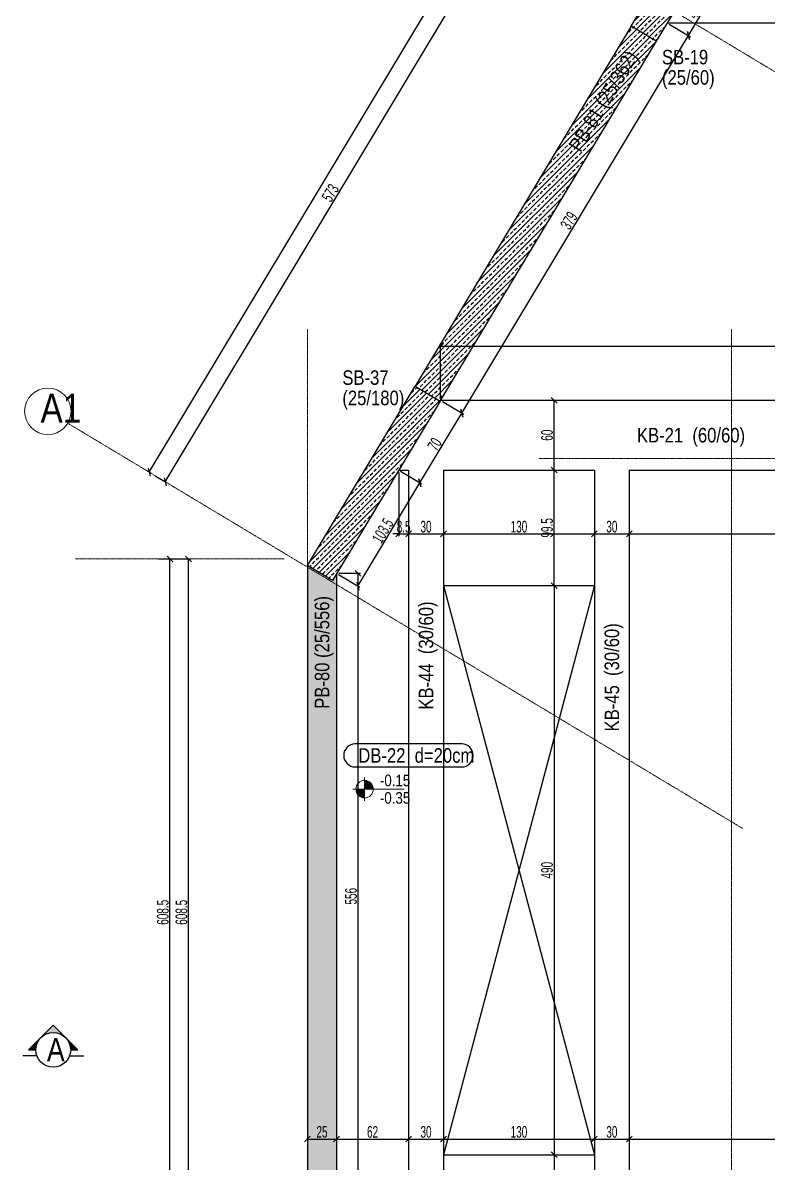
# Model space of a CAD drawing. Header units: millimetres. Extents: x -267 to 94375, y 6431 to 10838.
# Drawn here: x 57641 to 58283, y 7030 to 8012 of the extents above; entities that cross this region are included whole.
import ezdxf

# ---------------------------------------------------------------- set-up
doc = ezdxf.new("R2010")
doc.units = ezdxf.units.MM
doc.header["$LTSCALE"] = 0.0001
doc.linetypes.add('DASHED', pattern=[19.05, 12.7, -6.35])
for name, color, linetype, lineweight in [('AKS BALONU (BEYKENT)', 7, 'Continuous', 20), ('AKS CIZGISI (BEYKENT)', 252, 'DASHED', 20), ('AKS NO (BEYKENT)', 3, 'Continuous', 20), ('AKS OLCU (BEYKENT)', 200, 'Continuous', 20), ('CIZGI (BEYKENT)', 1, 'Continuous', 20), ('DOSEME ISMI (BEYKENT)', 9, 'Continuous', 20), ('DOSEME PAFTA (BEYKENT)', 3, 'Continuous', 20), ('DOSEME SINIRI (BEYKENT)', 2, 'Continuous', 30), ('KESIT (BEYKENT)', 151, 'Continuous', 25), ('KESIT ISMI (BEYKENT)', 6, 'Continuous', 20), ('KIRIS (BEYKENT)', 2, 'Continuous', 30), ('KIRIS ISMI (BEYKENT)', 40, 'Continuous', 20), ('KOLON (BEYKENT)', 3, 'Continuous', 30), ('KOLON ISMI (BEYKENT)', 91, 'Continuous', 20), ('KOT CIZGI (BEYKENT)', 120, 'Continuous', 20), ('KOT YAZI (BEYKENT)', 7, 'Continuous', 20), ('OLCU (BEYKENT)', 14, 'Continuous', 20), ('PERDE (BEYKENT)', 6, 'Continuous', 30), ('PERDE ISMI (BEYKENT)', 240, 'Continuous', 20), ('TARAMA (BEYKENT)', 252, 'Continuous', 25)]:
    doc.layers.add(name, color=color, linetype=linetype, lineweight=lineweight)
doc.styles.add('DSMOLC-50', font='bahnschrift light condensed', dxfattribs={"width": 0.75, "height": 10})
doc.styles.add('KOT (BEYKENT)', font='')
doc.styles.add('YAZI (BEYKENT)', font='')
doc.styles.get('KOT (BEYKENT)').set_extended_font_data('Bahnschrift Light Condensed')
doc.styles.get('YAZI (BEYKENT)').set_extended_font_data('Bahnschrift Light Condensed')
doc.dimstyles.new('DSMOLC-50', dxfattribs={"dimtxt": 10, "dimasz": 5, "dimexe": 2, "dimexo": 2, "dimgap": 1, "dimtad": 1, "dimdec": 1, "dimrnd": 0.5, "dimzin": 12, "dimdsep": 46, "dimtxsty": 'DSMOLC-50', "dimblk": 'OBLIQUE', "dimblk1": 'OBLIQUE', "dimblk2": 'OBLIQUE', "dimcen": 0, "dimclrt": 7, "dimadec": 0, "dimazin": 0, "dimtfac": 1, "dimtdec": 4, "dimtix": 1, "dimtmove": 2, "dimatfit": 3, "dimfxl": 1, "dimtzin": 0, "dimarcsym": 0})
pattern_1 = [(45, (56234.0714, 6088.7264), (-4.490128, 4.490128), []), (45, (56238.5616, 6088.7264), (-4.490128, 4.490128), [3.175, -1.5875])]
pattern_2 = [(45, (56234.0714, 6088.7264), (-4.419417, 4.419417), []), (45, (56238.491, 6088.7264), (-4.419417, 4.419417), [3.125, -1.5625])]

# ---------------------------------------------------------------- blocks, each defined once
blk = doc.blocks.new('_Oblique')
at = {"color": 0, "linetype": 'ByBlock', "lineweight": -2}
blk.add_line((-0.5, -0.5), (0.5, 0.5), dxfattribs=at)
blk = doc.blocks.new('*D1003')
at = {"layer": 'AKS OLCU (BEYKENT)', "color": 0, "lineweight": -2, "transparency": 16777216}
for p, q in [((57757.6, 7550.16), (57769.6, 7550.16)), ((57767.6, 6941.77), (57767.6, 7550.16)), ((57757.6, 6941.77), (57769.6, 6941.77))]:
    blk.add_line(p, q, dxfattribs=at)
at = {"layer": 'DEFPOINTS', "color": 0, "lineweight": -3, "transparency": 16777216}
for p in [(57755.6, 7550.16), (57767.6, 7550.16), (57755.6, 6941.77)]:
    blk.add_point(p, dxfattribs=at)
at = {"layer": 'AKS OLCU (BEYKENT)', "color": 0, "lineweight": -2, "transparency": 16777216, "xscale": 5, "yscale": 5, "zscale": 5}
for p, rotation in [((57767.6, 7550.16), 90), ((57767.6, 6941.77), 270)]:
    blk.add_blockref('_Oblique', p, dxfattribs=dict(at, rotation=rotation))
at = {"layer": 'AKS OLCU (BEYKENT)', "color": 7, "transparency": 16777216, "insert": (57761.5, 7245.96), "char_height": 10, "attachment_point": 5, "rotation": 90, "style": 'DSMOLC-50'}
blk.add_mtext('608.5', dxfattribs=at)
blk = doc.blocks.new('*D1004')
at = {"layer": 'AKS OLCU (BEYKENT)', "color": 0, "lineweight": -2, "transparency": 16777216}
for p, q in [((57757.6, 7550.16), (57785.6, 7550.16)), ((57783.6, 6941.77), (57783.6, 7550.16)), ((57757.6, 6941.77), (57785.6, 6941.77))]:
    blk.add_line(p, q, dxfattribs=at)
at = {"layer": 'DEFPOINTS', "color": 0, "lineweight": -3, "transparency": 16777216}
for p in [(57755.6, 7550.16), (57783.6, 7550.16), (57755.6, 6941.77)]:
    blk.add_point(p, dxfattribs=at)
at = {"layer": 'AKS OLCU (BEYKENT)', "color": 0, "lineweight": -2, "transparency": 16777216, "xscale": 5, "yscale": 5, "zscale": 5}
for p, rotation in [((57783.6, 7550.16), 90), ((57783.6, 6941.77), 270)]:
    blk.add_blockref('_Oblique', p, dxfattribs=dict(at, rotation=rotation))
at = {"layer": 'AKS OLCU (BEYKENT)', "color": 7, "transparency": 16777216, "insert": (57777.5, 7245.96), "char_height": 10, "attachment_point": 5, "rotation": 90, "style": 'DSMOLC-50'}
blk.add_mtext('608.5', dxfattribs=at)
blk = doc.blocks.new('*D1005')
at = {"layer": 'AKS OLCU (BEYKENT)', "color": 0, "lineweight": -2, "transparency": 16777216}
for p, q in [((58049.81, 8112.95), (58060.09, 8106.77)), ((57763.51, 7616.66), (58058.38, 8107.8)), ((57754.94, 7621.81), (57765.23, 7615.63))]:
    blk.add_line(p, q, dxfattribs=at)
at = {"layer": 'DEFPOINTS', "color": 0, "lineweight": -3, "transparency": 16777216}
for p in [(58048.09, 8113.98), (58058.38, 8107.8), (57753.22, 7622.84)]:
    blk.add_point(p, dxfattribs=at)
at = {"layer": 'AKS OLCU (BEYKENT)', "color": 0, "lineweight": -2, "transparency": 16777216, "xscale": 5, "yscale": 5, "zscale": 5}
for p, rotation in [((58058.38, 8107.8), 59.02034631151752), ((57763.51, 7616.66), 239.0203463115175)]:
    blk.add_blockref('_Oblique', p, dxfattribs=dict(at, rotation=rotation))
at = {"layer": 'AKS OLCU (BEYKENT)', "color": 7, "transparency": 16777216, "insert": (57905.71, 7865.37), "char_height": 10, "attachment_point": 5, "rotation": 59.02035, "style": 'DSMOLC-50'}
blk.add_mtext('573', dxfattribs=at)
blk = doc.blocks.new('*D1008')
at = {"layer": 'AKS OLCU (BEYKENT)', "color": 0, "lineweight": -2, "transparency": 16777216}
for p, q in [((57749.8, 7624.9), (58649.84, 9124.03)), ((58651.55, 9123), (58648.12, 9125.06)), ((57751.51, 7623.87), (57748.08, 7625.93))]:
    blk.add_line(p, q, dxfattribs=at)
at = {"layer": 'DEFPOINTS', "color": 0, "lineweight": -3, "transparency": 16777216}
for p in [(58649.84, 9124.03), (58653.27, 9121.97), (57753.22, 7622.84)]:
    blk.add_point(p, dxfattribs=at)
at = {"layer": 'AKS OLCU (BEYKENT)', "color": 0, "lineweight": -2, "transparency": 16777216, "xscale": 5, "yscale": 5, "zscale": 5}
for p, rotation in [((58649.84, 9124.03), 59.02034631151752), ((57749.8, 7624.9), 239.0203463115175)]:
    blk.add_blockref('_Oblique', p, dxfattribs=dict(at, rotation=rotation))
at = {"layer": 'AKS OLCU (BEYKENT)', "color": 7, "transparency": 16777216, "insert": (58194.58, 8377.61), "char_height": 10, "attachment_point": 5, "rotation": 59.02035, "style": 'DSMOLC-50'}
blk.add_mtext('1748.5', dxfattribs=at)
blk = doc.blocks.new('*D1161')
at = {"layer": 'DEFPOINTS', "color": 0, "transparency": 16777216}
for p in [(57885.95, 7062.74), (57911.04, 7062.74), (57911.04, 7050.74)]:
    blk.add_point(p, dxfattribs=at)
at = {"layer": 'OLCU (BEYKENT)', "color": 0, "lineweight": -2, "transparency": 16777216}
for p, q in [((57885.95, 7060.74), (57885.95, 7048.74)), ((57911.04, 7060.74), (57911.04, 7048.74)), ((57885.95, 7050.74), (57911.04, 7050.74))]:
    blk.add_line(p, q, dxfattribs=at)
at = {"layer": 'OLCU (BEYKENT)', "color": 0, "lineweight": -2, "transparency": 16777216, "xscale": 5, "yscale": 5, "zscale": 5, "rotation": 180}
blk.add_blockref('_Oblique', (57885.95, 7050.74), dxfattribs=at)
at = {"layer": 'OLCU (BEYKENT)', "color": 0, "lineweight": -2, "transparency": 16777216, "xscale": 5, "yscale": 5, "zscale": 5}
blk.add_blockref('_Oblique', (57911.04, 7050.74), dxfattribs=at)
at = {"layer": 'OLCU (BEYKENT)', "color": 7, "transparency": 16777216, "insert": (57898.49, 7056.85), "char_height": 10, "attachment_point": 5, "style": 'DSMOLC-50'}
blk.add_mtext('25', dxfattribs=at)
blk = doc.blocks.new('*D1162')
at = {"layer": 'DEFPOINTS', "color": 0, "transparency": 16777216}
for p in [(57911.04, 7062.74), (57973.07, 7062.74), (57973.07, 7050.74)]:
    blk.add_point(p, dxfattribs=at)
at = {"layer": 'OLCU (BEYKENT)', "color": 0, "lineweight": -2, "transparency": 16777216}
for p, q in [((57911.04, 7060.74), (57911.04, 7048.74)), ((57973.07, 7060.74), (57973.07, 7048.74)), ((57911.04, 7050.74), (57973.07, 7050.74))]:
    blk.add_line(p, q, dxfattribs=at)
at = {"layer": 'OLCU (BEYKENT)', "color": 0, "lineweight": -2, "transparency": 16777216, "xscale": 5, "yscale": 5, "zscale": 5, "rotation": 180}
blk.add_blockref('_Oblique', (57911.04, 7050.74), dxfattribs=at)
at = {"layer": 'OLCU (BEYKENT)', "color": 0, "lineweight": -2, "transparency": 16777216, "xscale": 5, "yscale": 5, "zscale": 5}
blk.add_blockref('_Oblique', (57973.07, 7050.74), dxfattribs=at)
at = {"layer": 'OLCU (BEYKENT)', "color": 7, "transparency": 16777216, "insert": (57942.05, 7056.85), "char_height": 10, "attachment_point": 5, "style": 'DSMOLC-50'}
blk.add_mtext('62', dxfattribs=at)
blk = doc.blocks.new('*D1163')
at = {"layer": 'DEFPOINTS', "color": 0, "transparency": 16777216}
for p in [(57973.07, 7062.74), (58003.07, 7062.74), (58003.07, 7050.74)]:
    blk.add_point(p, dxfattribs=at)
at = {"layer": 'OLCU (BEYKENT)', "color": 0, "lineweight": -2, "transparency": 16777216}
for p, q in [((57973.07, 7060.74), (57973.07, 7048.74)), ((58003.07, 7060.74), (58003.07, 7048.74)), ((57973.07, 7050.74), (58003.07, 7050.74))]:
    blk.add_line(p, q, dxfattribs=at)
at = {"layer": 'OLCU (BEYKENT)', "color": 0, "lineweight": -2, "transparency": 16777216, "xscale": 5, "yscale": 5, "zscale": 5, "rotation": 180}
blk.add_blockref('_Oblique', (57973.07, 7050.74), dxfattribs=at)
at = {"layer": 'OLCU (BEYKENT)', "color": 0, "lineweight": -2, "transparency": 16777216, "xscale": 5, "yscale": 5, "zscale": 5}
blk.add_blockref('_Oblique', (58003.07, 7050.74), dxfattribs=at)
at = {"layer": 'OLCU (BEYKENT)', "color": 7, "transparency": 16777216, "insert": (57988.07, 7056.85), "char_height": 10, "attachment_point": 5, "style": 'DSMOLC-50'}
blk.add_mtext('30', dxfattribs=at)
blk = doc.blocks.new('*D1164')
at = {"layer": 'DEFPOINTS', "color": 0, "transparency": 16777216}
for p in [(58003.07, 7062.74), (58133.07, 7062.74), (58133.07, 7050.74)]:
    blk.add_point(p, dxfattribs=at)
at = {"layer": 'OLCU (BEYKENT)', "color": 0, "lineweight": -2, "transparency": 16777216}
for p, q in [((58003.07, 7060.74), (58003.07, 7048.74)), ((58133.07, 7060.74), (58133.07, 7048.74)), ((58003.07, 7050.74), (58133.07, 7050.74))]:
    blk.add_line(p, q, dxfattribs=at)
at = {"layer": 'OLCU (BEYKENT)', "color": 0, "lineweight": -2, "transparency": 16777216, "xscale": 5, "yscale": 5, "zscale": 5, "rotation": 180}
blk.add_blockref('_Oblique', (58003.07, 7050.74), dxfattribs=at)
at = {"layer": 'OLCU (BEYKENT)', "color": 0, "lineweight": -2, "transparency": 16777216, "xscale": 5, "yscale": 5, "zscale": 5}
blk.add_blockref('_Oblique', (58133.07, 7050.74), dxfattribs=at)
at = {"layer": 'OLCU (BEYKENT)', "color": 7, "transparency": 16777216, "insert": (58068.07, 7056.85), "char_height": 10, "attachment_point": 5, "style": 'DSMOLC-50'}
blk.add_mtext('130', dxfattribs=at)
blk = doc.blocks.new('*D1165')
at = {"layer": 'DEFPOINTS', "color": 0, "transparency": 16777216}
for p in [(58133.07, 7062.74), (58163.07, 7062.74), (58163.07, 7050.74)]:
    blk.add_point(p, dxfattribs=at)
at = {"layer": 'OLCU (BEYKENT)', "color": 0, "lineweight": -2, "transparency": 16777216}
for p, q in [((58133.07, 7060.74), (58133.07, 7048.74)), ((58163.07, 7060.74), (58163.07, 7048.74)), ((58133.07, 7050.74), (58163.07, 7050.74))]:
    blk.add_line(p, q, dxfattribs=at)
at = {"layer": 'OLCU (BEYKENT)', "color": 0, "lineweight": -2, "transparency": 16777216, "xscale": 5, "yscale": 5, "zscale": 5, "rotation": 180}
blk.add_blockref('_Oblique', (58133.07, 7050.74), dxfattribs=at)
at = {"layer": 'OLCU (BEYKENT)', "color": 0, "lineweight": -2, "transparency": 16777216, "xscale": 5, "yscale": 5, "zscale": 5}
blk.add_blockref('_Oblique', (58163.07, 7050.74), dxfattribs=at)
at = {"layer": 'OLCU (BEYKENT)', "color": 7, "transparency": 16777216, "insert": (58148.07, 7056.85), "char_height": 10, "attachment_point": 5, "style": 'DSMOLC-50'}
blk.add_mtext('30', dxfattribs=at)
blk = doc.blocks.new('*D1166')
at = {"layer": 'DEFPOINTS', "color": 0, "transparency": 16777216}
for p in [(58163.07, 7062.74), (58700.95, 7062.74), (58700.95, 7050.74)]:
    blk.add_point(p, dxfattribs=at)
at = {"layer": 'OLCU (BEYKENT)', "color": 0, "lineweight": -2, "transparency": 16777216}
for p, q in [((58163.07, 7060.74), (58163.07, 7048.74)), ((58700.95, 7060.74), (58700.95, 7048.74)), ((58163.07, 7050.74), (58700.95, 7050.74))]:
    blk.add_line(p, q, dxfattribs=at)
at = {"layer": 'OLCU (BEYKENT)', "color": 0, "lineweight": -2, "transparency": 16777216, "xscale": 5, "yscale": 5, "zscale": 5, "rotation": 180}
blk.add_blockref('_Oblique', (58163.07, 7050.74), dxfattribs=at)
at = {"layer": 'OLCU (BEYKENT)', "color": 0, "lineweight": -2, "transparency": 16777216, "xscale": 5, "yscale": 5, "zscale": 5}
blk.add_blockref('_Oblique', (58700.95, 7050.74), dxfattribs=at)
at = {"layer": 'OLCU (BEYKENT)', "color": 7, "transparency": 16777216, "insert": (58432.01, 7056.85), "char_height": 10, "attachment_point": 5, "style": 'DSMOLC-50'}
blk.add_mtext('538', dxfattribs=at)
blk = doc.blocks.new('*D1186')
at = {"layer": 'DEFPOINTS', "color": 0, "transparency": 16777216}
for p in [(57964.52, 7626.77), (57973.07, 7583.84), (57973.07, 7571.84)]:
    blk.add_point(p, dxfattribs=at)
at = {"layer": 'OLCU (BEYKENT)', "color": 0, "lineweight": -2, "transparency": 16777216}
for p, q in [((57964.52, 7624.77), (57964.52, 7569.84)), ((57973.07, 7581.84), (57973.07, 7569.84)), ((57964.52, 7571.84), (57959.52, 7571.84)), ((57964.52, 7571.84), (57973.07, 7571.84)), ((57973.07, 7571.84), (57978.07, 7571.84))]:
    blk.add_line(p, q, dxfattribs=at)
at = {"layer": 'OLCU (BEYKENT)', "color": 0, "lineweight": -2, "transparency": 16777216, "xscale": 5, "yscale": 5, "zscale": 5}
blk.add_blockref('_Oblique', (57964.52, 7571.84), dxfattribs=at)
at = {"layer": 'OLCU (BEYKENT)', "color": 0, "lineweight": -2, "transparency": 16777216, "xscale": 5, "yscale": 5, "zscale": 5, "rotation": 180}
blk.add_blockref('_Oblique', (57973.07, 7571.84), dxfattribs=at)
at = {"layer": 'OLCU (BEYKENT)', "color": 7, "transparency": 16777216, "insert": (57968.79, 7577.94), "char_height": 10, "attachment_point": 5, "style": 'DSMOLC-50'}
blk.add_mtext('8.5', dxfattribs=at)
blk = doc.blocks.new('*D1187')
at = {"layer": 'DEFPOINTS', "color": 0, "transparency": 16777216}
for p in [(57973.07, 7583.84), (58003.07, 7583.84), (58003.07, 7571.84)]:
    blk.add_point(p, dxfattribs=at)
at = {"layer": 'OLCU (BEYKENT)', "color": 0, "lineweight": -2, "transparency": 16777216}
for p, q in [((57973.07, 7581.84), (57973.07, 7569.84)), ((58003.07, 7581.84), (58003.07, 7569.84)), ((57973.07, 7571.84), (58003.07, 7571.84))]:
    blk.add_line(p, q, dxfattribs=at)
at = {"layer": 'OLCU (BEYKENT)', "color": 0, "lineweight": -2, "transparency": 16777216, "xscale": 5, "yscale": 5, "zscale": 5, "rotation": 180}
blk.add_blockref('_Oblique', (57973.07, 7571.84), dxfattribs=at)
at = {"layer": 'OLCU (BEYKENT)', "color": 0, "lineweight": -2, "transparency": 16777216, "xscale": 5, "yscale": 5, "zscale": 5}
blk.add_blockref('_Oblique', (58003.07, 7571.84), dxfattribs=at)
at = {"layer": 'OLCU (BEYKENT)', "color": 7, "transparency": 16777216, "insert": (57988.07, 7577.94), "char_height": 10, "attachment_point": 5, "style": 'DSMOLC-50'}
blk.add_mtext('30', dxfattribs=at)
blk = doc.blocks.new('*D1188')
at = {"layer": 'DEFPOINTS', "color": 0, "transparency": 16777216}
for p in [(58003.07, 7583.84), (58133.07, 7583.84), (58133.07, 7571.84)]:
    blk.add_point(p, dxfattribs=at)
at = {"layer": 'OLCU (BEYKENT)', "color": 0, "lineweight": -2, "transparency": 16777216}
for p, q in [((58003.07, 7581.84), (58003.07, 7569.84)), ((58133.07, 7581.84), (58133.07, 7569.84)), ((58003.07, 7571.84), (58133.07, 7571.84))]:
    blk.add_line(p, q, dxfattribs=at)
at = {"layer": 'OLCU (BEYKENT)', "color": 0, "lineweight": -2, "transparency": 16777216, "xscale": 5, "yscale": 5, "zscale": 5, "rotation": 180}
blk.add_blockref('_Oblique', (58003.07, 7571.84), dxfattribs=at)
at = {"layer": 'OLCU (BEYKENT)', "color": 0, "lineweight": -2, "transparency": 16777216, "xscale": 5, "yscale": 5, "zscale": 5}
blk.add_blockref('_Oblique', (58133.07, 7571.84), dxfattribs=at)
at = {"layer": 'OLCU (BEYKENT)', "color": 7, "transparency": 16777216, "insert": (58068.07, 7577.94), "char_height": 10, "attachment_point": 5, "style": 'DSMOLC-50'}
blk.add_mtext('130', dxfattribs=at)
blk = doc.blocks.new('*D1189')
at = {"layer": 'DEFPOINTS', "color": 0, "transparency": 16777216}
for p in [(58133.07, 7583.84), (58163.07, 7583.84), (58163.07, 7571.84)]:
    blk.add_point(p, dxfattribs=at)
at = {"layer": 'OLCU (BEYKENT)', "color": 0, "lineweight": -2, "transparency": 16777216}
for p, q in [((58133.07, 7581.84), (58133.07, 7569.84)), ((58163.07, 7581.84), (58163.07, 7569.84)), ((58133.07, 7571.84), (58163.07, 7571.84))]:
    blk.add_line(p, q, dxfattribs=at)
at = {"layer": 'OLCU (BEYKENT)', "color": 0, "lineweight": -2, "transparency": 16777216, "xscale": 5, "yscale": 5, "zscale": 5, "rotation": 180}
blk.add_blockref('_Oblique', (58133.07, 7571.84), dxfattribs=at)
at = {"layer": 'OLCU (BEYKENT)', "color": 0, "lineweight": -2, "transparency": 16777216, "xscale": 5, "yscale": 5, "zscale": 5}
blk.add_blockref('_Oblique', (58163.07, 7571.84), dxfattribs=at)
at = {"layer": 'OLCU (BEYKENT)', "color": 7, "transparency": 16777216, "insert": (58148.07, 7577.94), "char_height": 10, "attachment_point": 5, "style": 'DSMOLC-50'}
blk.add_mtext('30', dxfattribs=at)
blk = doc.blocks.new('*D1190')
at = {"layer": 'DEFPOINTS', "color": 0, "transparency": 16777216}
for p in [(58163.07, 7583.84), (58701.03, 7583.84), (58701.03, 7571.84)]:
    blk.add_point(p, dxfattribs=at)
at = {"layer": 'OLCU (BEYKENT)', "color": 0, "lineweight": -2, "transparency": 16777216}
for p, q in [((58163.07, 7581.84), (58163.07, 7569.84)), ((58701.03, 7581.84), (58701.03, 7569.84)), ((58163.07, 7571.84), (58701.03, 7571.84))]:
    blk.add_line(p, q, dxfattribs=at)
at = {"layer": 'OLCU (BEYKENT)', "color": 0, "lineweight": -2, "transparency": 16777216, "xscale": 5, "yscale": 5, "zscale": 5, "rotation": 180}
blk.add_blockref('_Oblique', (58163.07, 7571.84), dxfattribs=at)
at = {"layer": 'OLCU (BEYKENT)', "color": 0, "lineweight": -2, "transparency": 16777216, "xscale": 5, "yscale": 5, "zscale": 5}
blk.add_blockref('_Oblique', (58701.03, 7571.84), dxfattribs=at)
at = {"layer": 'OLCU (BEYKENT)', "color": 7, "transparency": 16777216, "insert": (58432.05, 7577.94), "char_height": 10, "attachment_point": 5, "style": 'DSMOLC-50'}
blk.add_mtext('538', dxfattribs=at)
blk = doc.blocks.new('*D1210')
at = {"layer": 'DEFPOINTS', "color": 0, "transparency": 16777216}
for p in [(58701.02, 7745.33), (58701.02, 7733.33), (58000.53, 7686.77)]:
    blk.add_point(p, dxfattribs=at)
at = {"layer": 'OLCU (BEYKENT)', "color": 0, "lineweight": -2, "transparency": 16777216}
for p, q in [((58701.02, 7743.33), (58701.02, 7731.33)), ((58000.53, 7688.77), (58000.53, 7735.33)), ((58000.53, 7733.33), (58701.02, 7733.33))]:
    blk.add_line(p, q, dxfattribs=at)
at = {"layer": 'OLCU (BEYKENT)', "color": 0, "lineweight": -2, "transparency": 16777216, "xscale": 5, "yscale": 5, "zscale": 5, "rotation": 180}
blk.add_blockref('_Oblique', (58000.53, 7733.33), dxfattribs=at)
at = {"layer": 'OLCU (BEYKENT)', "color": 0, "lineweight": -2, "transparency": 16777216, "xscale": 5, "yscale": 5, "zscale": 5}
blk.add_blockref('_Oblique', (58701.02, 7733.33), dxfattribs=at)
at = {"layer": 'OLCU (BEYKENT)', "color": 7, "transparency": 16777216, "insert": (58350.78, 7739.43), "char_height": 10, "attachment_point": 5, "style": 'DSMOLC-50'}
blk.add_mtext('700.5', dxfattribs=at)
blk = doc.blocks.new('*D1283')
at = {"layer": 'DEFPOINTS', "color": 0, "transparency": 16777216}
for p in [(58086.38, 7626.77), (58098.38, 7626.77), (58086.38, 7527.21)]:
    blk.add_point(p, dxfattribs=at)
at = {"layer": 'OLCU (BEYKENT)', "color": 0, "lineweight": -2, "transparency": 16777216}
for p, q in [((58088.38, 7626.77), (58100.38, 7626.77)), ((58098.38, 7527.21), (58098.38, 7626.77)), ((58088.38, 7527.21), (58100.38, 7527.21))]:
    blk.add_line(p, q, dxfattribs=at)
at = {"layer": 'OLCU (BEYKENT)', "color": 0, "lineweight": -2, "transparency": 16777216, "xscale": 5, "yscale": 5, "zscale": 5}
for p, rotation in [((58098.38, 7626.77), 90), ((58098.38, 7527.21), 270)]:
    blk.add_blockref('_Oblique', p, dxfattribs=dict(at, rotation=rotation))
at = {"layer": 'OLCU (BEYKENT)', "color": 7, "transparency": 16777216, "insert": (58092.28, 7576.99), "char_height": 10, "attachment_point": 5, "rotation": 90, "style": 'DSMOLC-50'}
blk.add_mtext('99.5', dxfattribs=at)
blk = doc.blocks.new('*D1284')
at = {"layer": 'DEFPOINTS', "color": 0, "transparency": 16777216}
for p in [(58086.38, 7686.77), (58098.38, 7686.77), (58086.38, 7626.77)]:
    blk.add_point(p, dxfattribs=at)
at = {"layer": 'OLCU (BEYKENT)', "color": 0, "lineweight": -2, "transparency": 16777216}
for p, q in [((58088.38, 7686.77), (58100.38, 7686.77)), ((58098.38, 7626.77), (58098.38, 7686.77)), ((58088.38, 7626.77), (58100.38, 7626.77))]:
    blk.add_line(p, q, dxfattribs=at)
at = {"layer": 'OLCU (BEYKENT)', "color": 0, "lineweight": -2, "transparency": 16777216, "xscale": 5, "yscale": 5, "zscale": 5}
for p, rotation in [((58098.38, 7686.77), 90), ((58098.38, 7626.77), 270)]:
    blk.add_blockref('_Oblique', p, dxfattribs=dict(at, rotation=rotation))
at = {"layer": 'OLCU (BEYKENT)', "color": 7, "transparency": 16777216, "insert": (58092.28, 7656.77), "char_height": 10, "attachment_point": 5, "rotation": 90, "style": 'DSMOLC-50'}
blk.add_mtext('60', dxfattribs=at)
blk = doc.blocks.new('*D1319')
at = {"layer": 'DEFPOINTS', "color": 0, "transparency": 16777216}
for p in [(57964.41, 7626.77), (57982.75, 7615.76), (57911.04, 7537.88)]:
    blk.add_point(p, dxfattribs=at)
at = {"layer": 'OLCU (BEYKENT)', "color": 0, "lineweight": -2, "transparency": 16777216}
for p, q in [((57966.12, 7625.74), (57984.47, 7614.73)), ((57929.39, 7526.86), (57982.75, 7615.76)), ((57912.75, 7536.85), (57931.1, 7525.83))]:
    blk.add_line(p, q, dxfattribs=at)
at = {"layer": 'OLCU (BEYKENT)', "color": 0, "lineweight": -2, "transparency": 16777216, "xscale": 5, "yscale": 5, "zscale": 5}
for p, rotation in [((57982.75, 7615.76), 59.02000301593679), ((57929.39, 7526.86), 239.0200030159368)]:
    blk.add_blockref('_Oblique', p, dxfattribs=dict(at, rotation=rotation))
at = {"layer": 'OLCU (BEYKENT)', "color": 7, "transparency": 16777216, "insert": (57950.84, 7574.45), "char_height": 10, "attachment_point": 5, "rotation": 59.02, "style": 'DSMOLC-50'}
blk.add_mtext('103.5', dxfattribs=at)
blk = doc.blocks.new('*D1320')
at = {"layer": 'DEFPOINTS', "color": 0, "transparency": 16777216}
for p in [(57911.04, 7537.88), (57929.55, 7537.88), (57911.04, 6981.77)]:
    blk.add_point(p, dxfattribs=at)
at = {"layer": 'OLCU (BEYKENT)', "color": 0, "lineweight": -2, "transparency": 16777216}
for p, q in [((57913.04, 7537.88), (57931.55, 7537.88)), ((57929.55, 6981.77), (57929.55, 7537.88)), ((57913.04, 6981.77), (57931.55, 6981.77))]:
    blk.add_line(p, q, dxfattribs=at)
at = {"layer": 'OLCU (BEYKENT)', "color": 0, "lineweight": -2, "transparency": 16777216, "xscale": 5, "yscale": 5, "zscale": 5}
for p, rotation in [((57929.55, 7537.88), 90), ((57929.55, 6981.77), 270)]:
    blk.add_blockref('_Oblique', p, dxfattribs=dict(at, rotation=rotation))
at = {"layer": 'OLCU (BEYKENT)', "color": 7, "transparency": 16777216, "insert": (57923.5, 7259.83), "char_height": 10, "attachment_point": 5, "rotation": 90, "style": 'DSMOLC-50'}
blk.add_mtext('556', dxfattribs=at)
blk = doc.blocks.new('*D1321')
at = {"layer": 'DEFPOINTS', "color": 0, "transparency": 16777216}
for p in [(58086.38, 7527.21), (58086.38, 7037.21), (58098.38, 7037.21)]:
    blk.add_point(p, dxfattribs=at)
at = {"layer": 'OLCU (BEYKENT)', "color": 0, "lineweight": -2, "transparency": 16777216}
for p, q in [((58088.38, 7527.21), (58100.38, 7527.21)), ((58098.38, 7527.21), (58098.38, 7037.21)), ((58088.38, 7037.21), (58100.38, 7037.21))]:
    blk.add_line(p, q, dxfattribs=at)
at = {"layer": 'OLCU (BEYKENT)', "color": 0, "lineweight": -2, "transparency": 16777216, "xscale": 5, "yscale": 5, "zscale": 5}
for p, rotation in [((58098.38, 7527.21), 90), ((58098.38, 7037.21), 270)]:
    blk.add_blockref('_Oblique', p, dxfattribs=dict(at, rotation=rotation))
at = {"layer": 'OLCU (BEYKENT)', "color": 7, "transparency": 16777216, "insert": (58092.28, 7282.21), "char_height": 10, "attachment_point": 5, "rotation": 90, "style": 'DSMOLC-50'}
blk.add_mtext('490', dxfattribs=at)
blk = doc.blocks.new('*D1322')
at = {"layer": 'DEFPOINTS', "color": 0, "transparency": 16777216}
for p in [(58086.38, 7037.21), (58086.38, 6981.77), (58098.38, 6981.77)]:
    blk.add_point(p, dxfattribs=at)
at = {"layer": 'OLCU (BEYKENT)', "color": 0, "lineweight": -2, "transparency": 16777216}
for p, q in [((58088.38, 7037.21), (58100.38, 7037.21)), ((58098.38, 7037.21), (58098.38, 6981.77)), ((58088.38, 6981.77), (58100.38, 6981.77))]:
    blk.add_line(p, q, dxfattribs=at)
at = {"layer": 'OLCU (BEYKENT)', "color": 0, "lineweight": -2, "transparency": 16777216, "xscale": 5, "yscale": 5, "zscale": 5}
for p, rotation in [((58098.38, 7037.21), 90), ((58098.38, 6981.77), 270)]:
    blk.add_blockref('_Oblique', p, dxfattribs=dict(at, rotation=rotation))
at = {"layer": 'OLCU (BEYKENT)', "color": 7, "transparency": 16777216, "insert": (58092.33, 7009.49), "char_height": 10, "attachment_point": 5, "rotation": 90, "style": 'DSMOLC-50'}
blk.add_mtext('55.5', dxfattribs=at)
blk = doc.blocks.new('*D1323')
at = {"layer": 'DEFPOINTS', "color": 0, "transparency": 16777216}
for p in [(58000.53, 7686.77), (58018.81, 7675.8), (57964.41, 7626.77)]:
    blk.add_point(p, dxfattribs=at)
at = {"layer": 'OLCU (BEYKENT)', "color": 0, "lineweight": -2, "transparency": 16777216}
for p, q in [((58002.25, 7685.74), (58020.52, 7674.77)), ((57982.75, 7615.76), (58018.81, 7675.8)), ((57966.12, 7625.74), (57984.47, 7614.73))]:
    blk.add_line(p, q, dxfattribs=at)
at = {"layer": 'OLCU (BEYKENT)', "color": 0, "lineweight": -2, "transparency": 16777216, "xscale": 5, "yscale": 5, "zscale": 5}
for p, rotation in [((58018.81, 7675.8), 59.02000301593679), ((57982.75, 7615.76), 239.0200030159368)]:
    blk.add_blockref('_Oblique', p, dxfattribs=dict(at, rotation=rotation))
at = {"layer": 'OLCU (BEYKENT)', "color": 7, "transparency": 16777216, "insert": (57995.55, 7648.92), "char_height": 10, "attachment_point": 5, "rotation": 59.02, "style": 'DSMOLC-50'}
blk.add_mtext('70', dxfattribs=at)
blk = doc.blocks.new('*D1324')
at = {"layer": 'DEFPOINTS', "color": 0, "transparency": 16777216}
for p in [(58195.68, 8011.77), (58213.94, 8000.81), (58000.53, 7686.77)]:
    blk.add_point(p, dxfattribs=at)
at = {"layer": 'OLCU (BEYKENT)', "color": 0, "lineweight": -2, "transparency": 16777216}
for p, q in [((58197.39, 8010.74), (58215.65, 7999.78)), ((58018.81, 7675.8), (58213.94, 8000.81)), ((58002.25, 7685.74), (58020.52, 7674.77))]:
    blk.add_line(p, q, dxfattribs=at)
at = {"layer": 'OLCU (BEYKENT)', "color": 0, "lineweight": -2, "transparency": 16777216, "xscale": 5, "yscale": 5, "zscale": 5}
for p, rotation in [((58213.94, 8000.81), 59.02000301593679), ((58018.81, 7675.8), 239.0200030159368)]:
    blk.add_blockref('_Oblique', p, dxfattribs=dict(at, rotation=rotation))
at = {"layer": 'OLCU (BEYKENT)', "color": 7, "transparency": 16777216, "insert": (58111.14, 7841.45), "char_height": 10, "attachment_point": 5, "rotation": 59.02, "style": 'DSMOLC-50'}
blk.add_mtext('379', dxfattribs=at)
blk = doc.blocks.new('*D1325')
at = {"layer": 'DEFPOINTS', "color": 0, "transparency": 16777216}
for p in [(58219.69, 8051.77), (58237.95, 8040.81), (58195.68, 8011.77)]:
    blk.add_point(p, dxfattribs=at)
at = {"layer": 'OLCU (BEYKENT)', "color": 0, "lineweight": -2, "transparency": 16777216}
for p, q in [((58221.41, 8050.74), (58239.67, 8039.78)), ((58213.94, 8000.81), (58237.95, 8040.81)), ((58197.39, 8010.74), (58215.65, 7999.78))]:
    blk.add_line(p, q, dxfattribs=at)
at = {"layer": 'OLCU (BEYKENT)', "color": 0, "lineweight": -2, "transparency": 16777216, "xscale": 5, "yscale": 5, "zscale": 5}
for p, rotation in [((58237.95, 8040.81), 59.02000301593679), ((58213.94, 8000.81), 239.0200030159368)]:
    blk.add_blockref('_Oblique', p, dxfattribs=dict(at, rotation=rotation))
at = {"layer": 'OLCU (BEYKENT)', "color": 7, "transparency": 16777216, "insert": (58220.75, 8023.92), "char_height": 10, "attachment_point": 5, "rotation": 59.02, "style": 'DSMOLC-50'}
blk.add_mtext('46.5', dxfattribs=at)

msp = doc.modelspace()

# ---------------------------------------------------------------- hatches: boundary and pattern name
at = {"layer": 'KESIT (BEYKENT)', "lineweight": -3}
h = msp.add_hatch(color=256, dxfattribs=at)
h.dxf.hatch_style = 1
h.paths.add_polyline_path([(57677.71, 7138.11), (57667.1, 7148.72), (57656.5, 7138.11, -0.198912), (57667.1, 7142.51, -0.198912)])
h = msp.add_hatch(color=256, dxfattribs=at)
h.dxf.hatch_style = 1
h.paths.add_polyline_path([(57652.1, 7127.51, -0.198912), (57656.5, 7138.11), (57645.89, 7127.51)])
h = msp.add_hatch(color=256, dxfattribs=at)
h.dxf.hatch_style = 1
h.paths.add_polyline_path([(57688.32, 7127.51), (57677.71, 7138.11, -0.198912), (57682.1, 7127.51)])
at = {"layer": 'KOT CIZGI (BEYKENT)'}
h = msp.add_hatch(color=256, dxfattribs=at)
h.dxf.hatch_style = 1
h.paths.add_polyline_path([(57935.18, 7359.47), (57935.18, 7351.97), (57942.68, 7351.97, 0.414214)])
h = msp.add_hatch(color=256, dxfattribs=at)
h.dxf.hatch_style = 1
h.paths.add_polyline_path([(57935.18, 7351.97), (57927.68, 7351.97, 0.414214), (57935.18, 7344.47)])
at = {"layer": 'TARAMA (BEYKENT)'}
h = msp.add_hatch(dxfattribs=at)
h.set_pattern_fill('ANSI33', color=256, style=0, pattern_type=0)
h.set_pattern_definition(pattern_2)
h.paths.add_polyline_path([(58195.68, 8060.35), (58217.12, 8047.49), (58186.23, 7996.05), (58164.8, 8008.91)], flags=0)
at = {"layer": 'TARAMA (BEYKENT)', "lineweight": -3}
h = msp.add_hatch(dxfattribs=at)
h.set_pattern_fill('ANSI33', color=256)
h.set_pattern_definition(pattern_1)
h.paths.add_polyline_path([(58186.22, 7996.05), (58164.8, 8008.92), (57978.69, 7698.94), (57998.95, 7686.77), (58000.53, 7686.77)])
at = {"layer": 'TARAMA (BEYKENT)'}
h = msp.add_hatch(dxfattribs=at)
h.set_pattern_fill('ANSI33', color=256, style=0, pattern_type=0)
h.set_pattern_definition(pattern_2)
h.paths.add_polyline_path([(57978.69, 7698.94), (58000.12, 7686.07), (57907.47, 7531.75), (57886.04, 7544.61)], flags=0)
at = {"layer": 'TARAMA (BEYKENT)', "lineweight": -3}
h = msp.add_hatch(dxfattribs=at)
h.set_pattern_fill('ANSI33', color=256)
h.set_pattern_definition(pattern_1)
h.paths.add_polyline_path([(57911.04, 7537.69), (57907.47, 7531.75), (57886.04, 7544.61), (57885.94, 6981.77), (57911.04, 6981.77)])

# ---------------------------------------------------------------- linework, layer by layer
at = {"layer": 'AKS BALONU (BEYKENT)'}
msp.add_circle((57662.46, 7677.33), 20, dxfattribs=at)
at = {"layer": 'AKS CIZGISI (BEYKENT)'}
for p, q in [((58008.77, 8137.58), (58555.72, 7809.2)), ((57886.04, 6731.77), (57886.04, 7748.07)), ((58251.04, 6731.77), (58251.04, 7748.07)), ((57679.61, 7667.04), (58260.85, 7318.07)), ((58085.37, 7636.77), (64471.03, 7636.77)), ((57866.04, 7550.16), (57686.04, 7550.16))]:
    msp.add_line(p, q, dxfattribs=at)
at = {"layer": 'CIZGI (BEYKENT)', "lineweight": -3}
for p, q in [((58003.07, 7527.21), (58133.07, 7037.21)), ((58133.07, 7527.21), (58003.07, 7037.21))]:
    msp.add_line(p, q, dxfattribs=at)
at = {"layer": 'DOSEME PAFTA (BEYKENT)', "lineweight": -3}
msp.add_lwpolyline([(57927.13, 7371.11), (58018.8, 7371.11, 1), (58018.8, 7390.89), (57927.13, 7390.89, 1)], format="xyb", close=True, dxfattribs=at)
at = {"layer": 'DOSEME SINIRI (BEYKENT)', "lineweight": -3}
for p, q in [((58003.07, 7527.21), (58133.07, 7527.21)), ((58003.07, 7037.21), (58133.07, 7037.21))]:
    msp.add_line(p, q, dxfattribs=at)
at = {"layer": 'KESIT (BEYKENT)', "lineweight": -3, "flags": 128}
for points in [[(57682.1, 7127.51), (57688.32, 7127.51), (57667.1, 7148.72), (57645.89, 7127.51), (57652.1, 7127.51)], [(57652.96, 7122.51), (57640.89, 7122.51)], [(57681.25, 7122.51), (57693.32, 7122.51)]]:
    msp.add_lwpolyline(points, dxfattribs=at)
at = {"layer": 'KESIT (BEYKENT)', "lineweight": -3}
msp.add_circle((57667.1, 7127.51), 15, dxfattribs=at)
at = {"layer": 'KIRIS (BEYKENT)'}
for p, q in [((58195.56, 8011.77), (58700.94, 8011.77)), ((58000.53, 7686.77), (58701.04, 7686.77)), ((57964.41, 7626.77), (57973.07, 7626.77)), ((57973.07, 7626.77), (57973.07, 6981.77)), ((58003.07, 7626.77), (58133.07, 7626.77)), ((58003.07, 7626.77), (58003.07, 6981.77)), ((58133.07, 7626.77), (58133.07, 6981.77)), ((58163.07, 7626.77), (58701.04, 7626.77)), ((58163.07, 7626.77), (58163.07, 6981.77))]:
    msp.add_line(p, q, dxfattribs=at)
at = {"layer": 'KOLON (BEYKENT)'}
for points in [[(58195.68, 8060.35), (58217.12, 8047.49), (58186.23, 7996.05), (58164.8, 8008.91)], [(57978.69, 7698.94), (58000.12, 7686.07), (57907.47, 7531.75), (57886.04, 7544.61)]]:
    msp.add_lwpolyline(points, close=True, dxfattribs=at)
at = {"layer": 'KOT CIZGI (BEYKENT)'}
for p, q in [((57935.18, 7361.97), (57935.18, 7341.97)), ((57925.18, 7351.97), (57969.21, 7351.97))]:
    msp.add_line(p, q, dxfattribs=at)
msp.add_circle((57935.18, 7351.97), 7.5, dxfattribs=at)
at = {"layer": 'PERDE (BEYKENT)'}
for p, q in [((58164.8, 8008.92), (57978.64, 7698.85)), ((58186.22, 7996.05), (58000.06, 7685.99)), ((57886.04, 7544.5), (57885.94, 6981.67)), ((57911.04, 7537.88), (57911.04, 6981.67))]:
    msp.add_line(p, q, dxfattribs=at)

# ---------------------------------------------------------------- texts
at = {"layer": 'AKS NO (BEYKENT)', "style": 'YAZI (BEYKENT)'}
msp.add_text('A1', height=25, dxfattribs=at).set_placement((57656.16, 7667.45))
at = {"layer": 'DOSEME ISMI (BEYKENT)', "style": 'YAZI (BEYKENT)'}
msp.add_text('DB-22  d=20cm', height=12.5, dxfattribs=at).set_placement((57929.77, 7374.76))
at = {"layer": 'KESIT ISMI (BEYKENT)', "style": 'YAZI (BEYKENT)'}
msp.add_text('A', height=20, dxfattribs=at).set_placement((57661.65, 7117.63))
at = {"layer": 'KIRIS ISMI (BEYKENT)', "style": 'YAZI (BEYKENT)'}
msp.add_text('KB-21  (60/60)', height=12.5, dxfattribs=at).set_placement((58169.66, 7650.52))
for s, p in [('KB-44  (30/60)', (57994.33, 7420.47)), ('KB-45  (30/60)', (58154.33, 7401.69))]:
    msp.add_text(s, height=12.5, rotation=90, dxfattribs=at).set_placement(p)
at = {"layer": 'KOLON ISMI (BEYKENT)', "style": 'YAZI (BEYKENT)'}
for s, p in [('SB-19', (58191.23, 7976.05)), ('(25/60)', (58191.23, 7958.55)), ('SB-37', (57916.04, 7700.1)), ('(25/180)', (57916.04, 7682.6))]:
    msp.add_text(s, height=12.5, dxfattribs=at).set_placement(p)
at = {"layer": 'KOT YAZI (BEYKENT)', "style": 'KOT (BEYKENT)'}
for s, p in [(' -0.15', (57945.18, 7354.47)), (' -0.35', (57945.18, 7339.47))]:
    msp.add_text(s, height=10, dxfattribs=at).set_placement(p)
at = {"layer": 'PERDE ISMI (BEYKENT)', "style": 'YAZI (BEYKENT)'}
for s, rotation, p in [('PB-81 (25/362)', 59.01964, (58121.09, 7899.69)), ('PB-80 (25/556)', 90, (57904.79, 7421.18))]:
    msp.add_text(s, height=12.5, rotation=rotation, dxfattribs=at).set_placement(p)

# ---------------------------------------------------------------- dimensions: what is measured, and where the dimension line sits
at = {"layer": 'AKS OLCU (BEYKENT)'}
for base, p1, p2, angle, picture, middle in [((58649.84, 9124.03), (57753.22, 7622.84), (58653.27, 9121.97), 59.02035, '*D1008', (58194.58, 8377.61)), ((58058.38, 8107.8), (57753.22, 7622.84), (58048.09, 8113.98), 59.02035, '*D1005', (57905.71, 7865.37)), ((57767.6, 7550.16), (57755.6, 6941.77), (57755.6, 7550.16), 90, '*D1003', (57761.5, 7245.96)), ((57783.6, 7550.16), (57755.6, 6941.77), (57755.6, 7550.16), 90, '*D1004', (57777.5, 7245.96))]:
    dim = msp.add_linear_dim(base=base, p1=p1, p2=p2, angle=angle, dimstyle='DSMOLC-50', dxfattribs=at)
    dim.commit()
    dim.dimension.update_dxf_attribs({"geometry": picture, "text_midpoint": middle})
at = {"layer": 'OLCU (BEYKENT)'}
for base, p1, p2, angle, picture, middle in [((58237.95, 8040.81), (58195.68, 8011.77), (58219.69, 8051.77), 239.02, '*D1325', (58220.75, 8023.92)), ((58213.94, 8000.81), (58000.53, 7686.77), (58195.68, 8011.77), 239.02, '*D1324', (58111.14, 7841.45)), ((58701.02, 7733.33), (58000.53, 7686.77), (58701.02, 7745.33), 0, '*D1210', (58350.78, 7739.43)), ((58098.38, 7686.77), (58086.38, 7626.77), (58086.38, 7686.77), 90, '*D1284', (58092.28, 7656.77)), ((58018.81, 7675.8), (57964.41, 7626.77), (58000.53, 7686.77), 239.02, '*D1323', (57995.55, 7648.92)), ((57973.0679, 7571.8386), (57964.5217, 7626.7718), (57973.0679, 7583.8386), 0, '*D1186', (57968.7948, 7577.9417)), ((58098.38, 7626.77), (58086.38, 7527.21), (58086.38, 7626.77), 90, '*D1283', (58092.28, 7576.99)), ((58003.07, 7571.84), (57973.07, 7583.84), (58003.07, 7583.84), 0, '*D1187', (57988.07, 7577.94)), ((58133.07, 7571.84), (58003.07, 7583.84), (58133.07, 7583.84), 0, '*D1188', (58068.07, 7577.94)), ((58163.07, 7571.84), (58133.07, 7583.84), (58163.07, 7583.84), 0, '*D1189', (58148.07, 7577.94)), ((58701.03, 7571.84), (58163.07, 7583.84), (58701.03, 7583.84), 0, '*D1190', (58432.05, 7577.94)), ((58098.38, 7037.21), (58086.38, 7527.21), (58086.38, 7037.21), 90, '*D1321', (58092.28, 7282.21)), ((57911.04, 7050.74), (57885.95, 7062.74), (57911.04, 7062.74), 0, '*D1161', (57898.49, 7056.85)), ((57973.07, 7050.74), (57911.04, 7062.74), (57973.07, 7062.74), 0, '*D1162', (57942.05, 7056.85)), ((58003.07, 7050.74), (57973.07, 7062.74), (58003.07, 7062.74), 0, '*D1163', (57988.07, 7056.85)), ((58133.07, 7050.74), (58003.07, 7062.74), (58133.07, 7062.74), 0, '*D1164', (58068.07, 7056.85)), ((58163.07, 7050.74), (58133.07, 7062.74), (58163.07, 7062.74), 0, '*D1165', (58148.07, 7056.85)), ((58700.95, 7050.74), (58163.07, 7062.74), (58700.95, 7062.74), 0, '*D1166', (58432.01, 7056.85)), ((58098.38, 6981.77), (58086.38, 7037.21), (58086.38, 6981.77), 90, '*D1322', (58092.33, 7009.49))]:
    dim = msp.add_linear_dim(base=base, p1=p1, p2=p2, angle=angle, dimstyle='DSMOLC-50', dxfattribs=at)
    dim.commit()
    dim.dimension.update_dxf_attribs({"geometry": picture, "text_midpoint": middle})
for p1, p2, distance, picture, middle in [((57911.04, 7537.88), (57964.41, 7626.77), -21.4, '*D1319', (57950.84, 7574.45)), ((57911.04, 6981.77), (57911.04, 7537.88), -18.52, '*D1320', (57923.5, 7259.83))]:
    dim = msp.add_aligned_dim(p1=p1, p2=p2, distance=distance, dimstyle='DSMOLC-50', dxfattribs=at)
    dim.commit()
    dim.dimension.update_dxf_attribs({"geometry": picture, "text_midpoint": middle})

doc.saveas('drawing.dxf')
